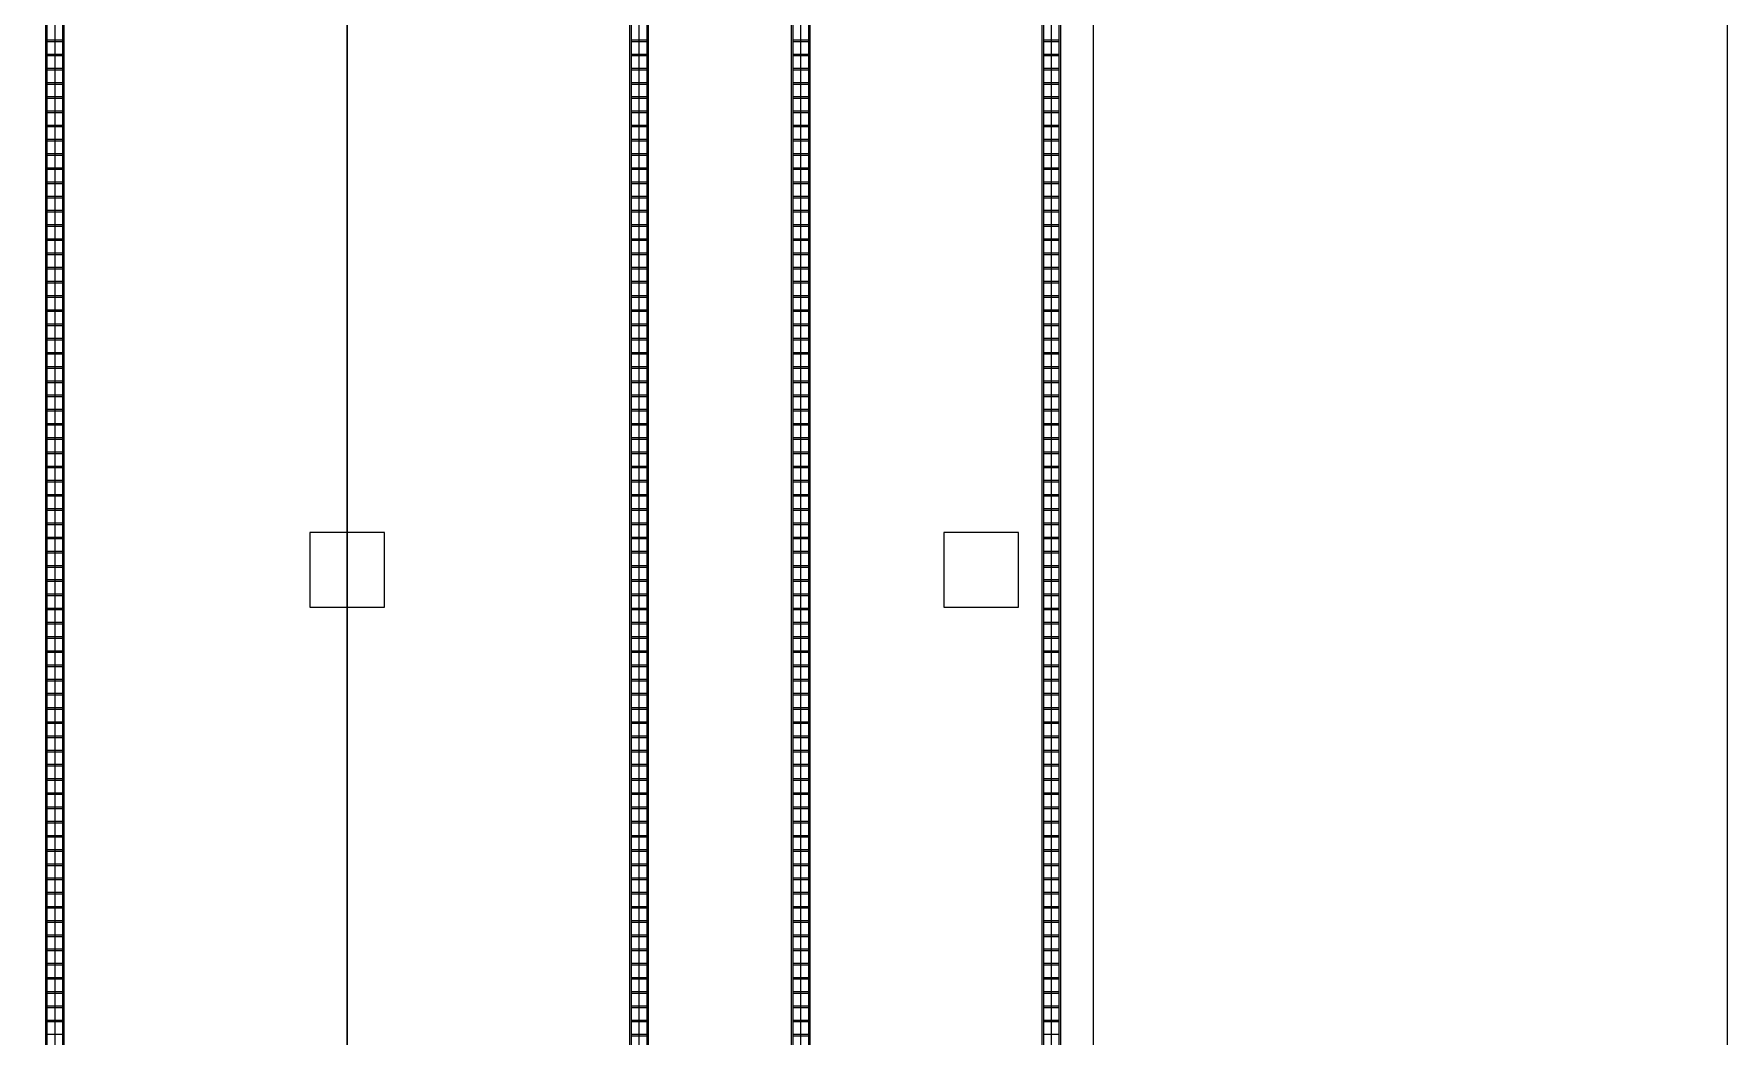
# Model space of a CAD drawing. Header units: millimetres. Extents: x 0 to 154200, y 0 to 64595.
# Drawn here: x 126960 to 154200, y 32295 to 48424 of the extents above; entities that cross this region are included whole.
import ezdxf

# ---------------------------------------------------------------- set-up
doc = ezdxf.new("R2010")
doc.units = ezdxf.units.MM
doc.layers.add('Column', color=1, linetype='Continuous')
doc.layers.add('E-CABL-TRAY', color=4, linetype='Continuous', lineweight=9)
doc.layers.add('Floor', color=7, linetype='Continuous', lineweight=9)

msp = doc.modelspace()

# ---------------------------------------------------------------- linework, layer by layer
at = {"layer": 'Column'}
for points in [[(131400, 39800), (131400, 39200), (132600, 39200), (132600, 40400), (131400, 40400), (131400, 39800)], [(141600, 39800), (141600, 39200), (142800, 39200), (142800, 40400), (141600, 40400), (141600, 39800)]]:
    msp.add_lwpolyline(points, dxfattribs=at)
at = {"layer": 'E-CABL-TRAY'}
for p, q in [((127150, 9218.7018), (127150, 55818.7018)), ((127175.4, 9218.7018), (127175.4, 55818.7018)), ((127300, 9218.7018), (127300, 55818.7018)), ((127424.6, 9218.7018), (127424.6, 55818.7018)), ((127450, 9218.7018), (127450, 55818.7018)), ((136550, 9218.7018), (136550, 55818.7018)), ((136575.4, 9218.7018), (136575.4, 55818.7018)), ((136700, 9218.7018), (136700, 55818.7018)), ((136824.6, 9218.7018), (136824.6, 55818.7018)), ((136850, 9218.7018), (136850, 55818.7018)), ((139150, 9218.7018), (139150, 55818.7018)), ((139175.4, 9218.7018), (139175.4, 55818.7018)), ((139300, 9218.7018), (139300, 55818.7018)), ((139424.6, 9218.7018), (139424.6, 55818.7018)), ((139450, 9218.7018), (139450, 55818.7018)), ((143180, 9218.7018), (143180, 55818.7018)), ((143205.4, 9218.7018), (143205.4, 55818.7018)), ((143330, 9218.7018), (143330, 55818.7018)), ((143454.6, 9218.7018), (143454.6, 55818.7018)), ((143480, 9218.7018), (143480, 55818.7018)), ((127424.6, 48322.0018), (127175.4, 48322.0018)), ((127424.6, 48296.6018), (127175.4, 48296.6018)), ((136824.6, 48322.0018), (136575.4, 48322.0018)), ((136824.6, 48296.6018), (136575.4, 48296.6018)), ((139424.6, 48322.0018), (139175.4, 48322.0018)), ((139424.6, 48296.6018), (139175.4, 48296.6018)), ((143454.6, 48322.0018), (143205.4, 48322.0018)), ((143454.6, 48296.6018), (143205.4, 48296.6018)), ((127424.6, 48093.4018), (127175.4, 48093.4018)), ((127424.6, 48068.0018), (127175.4, 48068.0018)), ((136824.6, 48093.4018), (136575.4, 48093.4018)), ((136824.6, 48068.0018), (136575.4, 48068.0018)), ((139424.6, 48093.4018), (139175.4, 48093.4018)), ((139424.6, 48068.0018), (139175.4, 48068.0018)), ((143454.6, 48093.4018), (143205.4, 48093.4018)), ((143454.6, 48068.0018), (143205.4, 48068.0018)), ((127424.6, 47864.8018), (127175.4, 47864.8018)), ((127424.6, 47839.4018), (127175.4, 47839.4018)), ((136824.6, 47864.8018), (136575.4, 47864.8018)), ((136824.6, 47839.4018), (136575.4, 47839.4018)), ((139424.6, 47864.8018), (139175.4, 47864.8018)), ((139424.6, 47839.4018), (139175.4, 47839.4018)), ((143454.6, 47864.8018), (143205.4, 47864.8018)), ((143454.6, 47839.4018), (143205.4, 47839.4018)), ((127424.6, 47636.2018), (127175.4, 47636.2018)), ((127424.6, 47610.8018), (127175.4, 47610.8018)), ((127424.6, 47407.6018), (127175.4, 47407.6018)), ((136824.6, 47636.2018), (136575.4, 47636.2018)), ((136824.6, 47610.8018), (136575.4, 47610.8018)), ((136824.6, 47407.6018), (136575.4, 47407.6018)), ((139424.6, 47636.2018), (139175.4, 47636.2018)), ((139424.6, 47610.8018), (139175.4, 47610.8018)), ((139424.6, 47407.6018), (139175.4, 47407.6018)), ((143454.6, 47636.2018), (143205.4, 47636.2018)), ((143454.6, 47610.8018), (143205.4, 47610.8018)), ((143454.6, 47407.6018), (143205.4, 47407.6018)), ((127424.6, 47382.2018), (127175.4, 47382.2018)), ((127424.6, 47179.0018), (127175.4, 47179.0018)), ((127424.6, 47153.6018), (127175.4, 47153.6018)), ((136824.6, 47382.2018), (136575.4, 47382.2018)), ((136824.6, 47179.0018), (136575.4, 47179.0018)), ((136824.6, 47153.6018), (136575.4, 47153.6018)), ((139424.6, 47382.2018), (139175.4, 47382.2018)), ((139424.6, 47179.0018), (139175.4, 47179.0018)), ((139424.6, 47153.6018), (139175.4, 47153.6018)), ((143454.6, 47382.2018), (143205.4, 47382.2018)), ((143454.6, 47179.0018), (143205.4, 47179.0018)), ((143454.6, 47153.6018), (143205.4, 47153.6018)), ((127424.6, 46950.4018), (127175.4, 46950.4018)), ((127424.6, 46925.0018), (127175.4, 46925.0018)), ((136824.6, 46950.4018), (136575.4, 46950.4018)), ((136824.6, 46925.0018), (136575.4, 46925.0018)), ((139424.6, 46950.4018), (139175.4, 46950.4018)), ((139424.6, 46925.0018), (139175.4, 46925.0018)), ((143454.6, 46950.4018), (143205.4, 46950.4018)), ((143454.6, 46925.0018), (143205.4, 46925.0018)), ((127424.6, 46721.8018), (127175.4, 46721.8018)), ((127424.6, 46696.4018), (127175.4, 46696.4018)), ((136824.6, 46721.8018), (136575.4, 46721.8018)), ((136824.6, 46696.4018), (136575.4, 46696.4018)), ((139424.6, 46721.8018), (139175.4, 46721.8018)), ((139424.6, 46696.4018), (139175.4, 46696.4018)), ((143454.6, 46721.8018), (143205.4, 46721.8018)), ((143454.6, 46696.4018), (143205.4, 46696.4018)), ((127424.6, 46493.2018), (127175.4, 46493.2018)), ((127424.6, 46467.8018), (127175.4, 46467.8018)), ((136824.6, 46493.2018), (136575.4, 46493.2018)), ((136824.6, 46467.8018), (136575.4, 46467.8018)), ((139424.6, 46493.2018), (139175.4, 46493.2018)), ((139424.6, 46467.8018), (139175.4, 46467.8018)), ((143454.6, 46493.2018), (143205.4, 46493.2018)), ((143454.6, 46467.8018), (143205.4, 46467.8018)), ((127424.6, 46264.6018), (127175.4, 46264.6018)), ((127424.6, 46239.2018), (127175.4, 46239.2018)), ((127424.6, 46036.0018), (127175.4, 46036.0018)), ((136824.6, 46264.6018), (136575.4, 46264.6018)), ((136824.6, 46239.2018), (136575.4, 46239.2018)), ((136824.6, 46036.0018), (136575.4, 46036.0018)), ((139424.6, 46264.6018), (139175.4, 46264.6018)), ((139424.6, 46239.2018), (139175.4, 46239.2018)), ((139424.6, 46036.0018), (139175.4, 46036.0018)), ((143454.6, 46264.6018), (143205.4, 46264.6018)), ((143454.6, 46239.2018), (143205.4, 46239.2018)), ((143454.6, 46036.0018), (143205.4, 46036.0018)), ((127424.6, 46010.6018), (127175.4, 46010.6018)), ((127424.6, 45807.4018), (127175.4, 45807.4018)), ((127424.6, 45782.0018), (127175.4, 45782.0018)), ((136824.6, 46010.6018), (136575.4, 46010.6018)), ((136824.6, 45807.4018), (136575.4, 45807.4018)), ((136824.6, 45782.0018), (136575.4, 45782.0018)), ((139424.6, 46010.6018), (139175.4, 46010.6018)), ((139424.6, 45807.4018), (139175.4, 45807.4018)), ((139424.6, 45782.0018), (139175.4, 45782.0018)), ((143454.6, 46010.6018), (143205.4, 46010.6018)), ((143454.6, 45807.4018), (143205.4, 45807.4018)), ((143454.6, 45782.0018), (143205.4, 45782.0018)), ((127424.6, 45578.8018), (127175.4, 45578.8018)), ((127424.6, 45553.4018), (127175.4, 45553.4018)), ((136824.6, 45578.8018), (136575.4, 45578.8018)), ((136824.6, 45553.4018), (136575.4, 45553.4018)), ((139424.6, 45578.8018), (139175.4, 45578.8018)), ((139424.6, 45553.4018), (139175.4, 45553.4018)), ((143454.6, 45578.8018), (143205.4, 45578.8018)), ((143454.6, 45553.4018), (143205.4, 45553.4018)), ((127424.6, 45350.2018), (127175.4, 45350.2018)), ((127424.6, 45324.8018), (127175.4, 45324.8018)), ((136824.6, 45350.2018), (136575.4, 45350.2018)), ((136824.6, 45324.8018), (136575.4, 45324.8018)), ((139424.6, 45350.2018), (139175.4, 45350.2018)), ((139424.6, 45324.8018), (139175.4, 45324.8018)), ((143454.6, 45350.2018), (143205.4, 45350.2018)), ((143454.6, 45324.8018), (143205.4, 45324.8018)), ((127424.6, 45121.6018), (127175.4, 45121.6018)), ((127424.6, 45096.2018), (127175.4, 45096.2018)), ((136824.6, 45121.6018), (136575.4, 45121.6018)), ((136824.6, 45096.2018), (136575.4, 45096.2018)), ((139424.6, 45121.6018), (139175.4, 45121.6018)), ((139424.6, 45096.2018), (139175.4, 45096.2018)), ((143454.6, 45121.6018), (143205.4, 45121.6018)), ((143454.6, 45096.2018), (143205.4, 45096.2018)), ((127424.6, 44893.0018), (127175.4, 44893.0018)), ((127424.6, 44867.6018), (127175.4, 44867.6018)), ((136824.6, 44893.0018), (136575.4, 44893.0018)), ((136824.6, 44867.6018), (136575.4, 44867.6018)), ((139424.6, 44893.0018), (139175.4, 44893.0018)), ((139424.6, 44867.6018), (139175.4, 44867.6018)), ((143454.6, 44893.0018), (143205.4, 44893.0018)), ((143454.6, 44867.6018), (143205.4, 44867.6018)), ((127424.6, 44664.4018), (127175.4, 44664.4018)), ((127424.6, 44639.0018), (127175.4, 44639.0018)), ((127424.6, 44435.8018), (127175.4, 44435.8018)), ((127424.6, 44410.4018), (127175.4, 44410.4018)), ((136824.6, 44664.4018), (136575.4, 44664.4018)), ((136824.6, 44639.0018), (136575.4, 44639.0018)), ((136824.6, 44435.8018), (136575.4, 44435.8018)), ((136824.6, 44410.4018), (136575.4, 44410.4018)), ((139424.6, 44664.4018), (139175.4, 44664.4018)), ((139424.6, 44639.0018), (139175.4, 44639.0018)), ((139424.6, 44435.8018), (139175.4, 44435.8018)), ((139424.6, 44410.4018), (139175.4, 44410.4018)), ((143454.6, 44664.4018), (143205.4, 44664.4018)), ((143454.6, 44639.0018), (143205.4, 44639.0018)), ((143454.6, 44435.8018), (143205.4, 44435.8018)), ((143454.6, 44410.4018), (143205.4, 44410.4018)), ((127424.6, 44207.2018), (127175.4, 44207.2018)), ((127424.6, 44181.8018), (127175.4, 44181.8018)), ((136824.6, 44207.2018), (136575.4, 44207.2018)), ((136824.6, 44181.8018), (136575.4, 44181.8018)), ((139424.6, 44207.2018), (139175.4, 44207.2018)), ((139424.6, 44181.8018), (139175.4, 44181.8018)), ((143454.6, 44207.2018), (143205.4, 44207.2018)), ((143454.6, 44181.8018), (143205.4, 44181.8018)), ((127424.6, 43978.6018), (127175.4, 43978.6018)), ((127424.6, 43953.2018), (127175.4, 43953.2018)), ((136824.6, 43978.6018), (136575.4, 43978.6018)), ((136824.6, 43953.2018), (136575.4, 43953.2018)), ((139424.6, 43978.6018), (139175.4, 43978.6018)), ((139424.6, 43953.2018), (139175.4, 43953.2018)), ((143454.6, 43978.6018), (143205.4, 43978.6018)), ((143454.6, 43953.2018), (143205.4, 43953.2018)), ((127424.6, 43750.0018), (127175.4, 43750.0018)), ((127424.6, 43724.6018), (127175.4, 43724.6018)), ((136824.6, 43750.0018), (136575.4, 43750.0018)), ((136824.6, 43724.6018), (136575.4, 43724.6018)), ((139424.6, 43750.0018), (139175.4, 43750.0018)), ((139424.6, 43724.6018), (139175.4, 43724.6018)), ((143454.6, 43750.0018), (143205.4, 43750.0018)), ((143454.6, 43724.6018), (143205.4, 43724.6018)), ((127424.6, 43521.4018), (127175.4, 43521.4018)), ((127424.6, 43496.0018), (127175.4, 43496.0018)), ((136824.6, 43521.4018), (136575.4, 43521.4018)), ((136824.6, 43496.0018), (136575.4, 43496.0018)), ((139424.6, 43521.4018), (139175.4, 43521.4018)), ((139424.6, 43496.0018), (139175.4, 43496.0018)), ((143454.6, 43521.4018), (143205.4, 43521.4018)), ((143454.6, 43496.0018), (143205.4, 43496.0018)), ((127424.6, 43292.8018), (127175.4, 43292.8018)), ((127424.6, 43267.4018), (127175.4, 43267.4018)), ((127424.6, 43064.2018), (127175.4, 43064.2018)), ((136824.6, 43292.8018), (136575.4, 43292.8018)), ((136824.6, 43267.4018), (136575.4, 43267.4018)), ((136824.6, 43064.2018), (136575.4, 43064.2018)), ((139424.6, 43292.8018), (139175.4, 43292.8018)), ((139424.6, 43267.4018), (139175.4, 43267.4018)), ((139424.6, 43064.2018), (139175.4, 43064.2018)), ((143454.6, 43292.8018), (143205.4, 43292.8018)), ((143454.6, 43267.4018), (143205.4, 43267.4018)), ((143454.6, 43064.2018), (143205.4, 43064.2018)), ((127424.6, 43038.8018), (127175.4, 43038.8018)), ((127424.6, 42835.6018), (127175.4, 42835.6018)), ((127424.6, 42810.2018), (127175.4, 42810.2018)), ((136824.6, 43038.8018), (136575.4, 43038.8018)), ((136824.6, 42835.6018), (136575.4, 42835.6018)), ((136824.6, 42810.2018), (136575.4, 42810.2018)), ((139424.6, 43038.8018), (139175.4, 43038.8018)), ((139424.6, 42835.6018), (139175.4, 42835.6018)), ((139424.6, 42810.2018), (139175.4, 42810.2018)), ((143454.6, 43038.8018), (143205.4, 43038.8018)), ((143454.6, 42835.6018), (143205.4, 42835.6018)), ((143454.6, 42810.2018), (143205.4, 42810.2018)), ((127424.6, 42607.0018), (127175.4, 42607.0018)), ((127424.6, 42581.6018), (127175.4, 42581.6018)), ((136824.6, 42607.0018), (136575.4, 42607.0018)), ((136824.6, 42581.6018), (136575.4, 42581.6018)), ((139424.6, 42607.0018), (139175.4, 42607.0018)), ((139424.6, 42581.6018), (139175.4, 42581.6018)), ((143454.6, 42607.0018), (143205.4, 42607.0018)), ((143454.6, 42581.6018), (143205.4, 42581.6018)), ((127424.6, 42378.4018), (127175.4, 42378.4018)), ((127424.6, 42353.0018), (127175.4, 42353.0018)), ((136824.6, 42378.4018), (136575.4, 42378.4018)), ((136824.6, 42353.0018), (136575.4, 42353.0018)), ((139424.6, 42378.4018), (139175.4, 42378.4018)), ((139424.6, 42353.0018), (139175.4, 42353.0018)), ((143454.6, 42378.4018), (143205.4, 42378.4018)), ((143454.6, 42353.0018), (143205.4, 42353.0018)), ((127424.6, 42149.8018), (127175.4, 42149.8018)), ((127424.6, 42124.4018), (127175.4, 42124.4018)), ((136824.6, 42149.8018), (136575.4, 42149.8018)), ((136824.6, 42124.4018), (136575.4, 42124.4018)), ((139424.6, 42149.8018), (139175.4, 42149.8018)), ((139424.6, 42124.4018), (139175.4, 42124.4018)), ((143454.6, 42149.8018), (143205.4, 42149.8018)), ((143454.6, 42124.4018), (143205.4, 42124.4018)), ((127424.6, 41921.2018), (127175.4, 41921.2018)), ((127424.6, 41895.8018), (127175.4, 41895.8018)), ((127424.6, 41692.6018), (127175.4, 41692.6018)), ((136824.6, 41921.2018), (136575.4, 41921.2018)), ((136824.6, 41895.8018), (136575.4, 41895.8018)), ((136824.6, 41692.6018), (136575.4, 41692.6018)), ((139424.6, 41921.2018), (139175.4, 41921.2018)), ((139424.6, 41895.8018), (139175.4, 41895.8018)), ((139424.6, 41692.6018), (139175.4, 41692.6018)), ((143454.6, 41921.2018), (143205.4, 41921.2018)), ((143454.6, 41895.8018), (143205.4, 41895.8018)), ((143454.6, 41692.6018), (143205.4, 41692.6018)), ((127424.6, 41667.2018), (127175.4, 41667.2018)), ((127424.6, 41464.0018), (127175.4, 41464.0018)), ((127424.6, 41438.6018), (127175.4, 41438.6018)), ((136824.6, 41667.2018), (136575.4, 41667.2018)), ((136824.6, 41464.0018), (136575.4, 41464.0018)), ((136824.6, 41438.6018), (136575.4, 41438.6018)), ((139424.6, 41667.2018), (139175.4, 41667.2018)), ((139424.6, 41464.0018), (139175.4, 41464.0018)), ((139424.6, 41438.6018), (139175.4, 41438.6018)), ((143454.6, 41667.2018), (143205.4, 41667.2018)), ((143454.6, 41464.0018), (143205.4, 41464.0018)), ((143454.6, 41438.6018), (143205.4, 41438.6018)), ((127424.6, 41235.4018), (127175.4, 41235.4018)), ((127424.6, 41210.0018), (127175.4, 41210.0018)), ((136824.6, 41235.4018), (136575.4, 41235.4018)), ((136824.6, 41210.0018), (136575.4, 41210.0018)), ((139424.6, 41235.4018), (139175.4, 41235.4018)), ((139424.6, 41210.0018), (139175.4, 41210.0018)), ((143454.6, 41235.4018), (143205.4, 41235.4018)), ((143454.6, 41210.0018), (143205.4, 41210.0018)), ((127424.6, 41006.8018), (127175.4, 41006.8018)), ((127424.6, 40981.4018), (127175.4, 40981.4018)), ((136824.6, 41006.8018), (136575.4, 41006.8018)), ((136824.6, 40981.4018), (136575.4, 40981.4018)), ((139424.6, 41006.8018), (139175.4, 41006.8018)), ((139424.6, 40981.4018), (139175.4, 40981.4018)), ((143454.6, 41006.8018), (143205.4, 41006.8018)), ((143454.6, 40981.4018), (143205.4, 40981.4018)), ((127424.6, 40778.2018), (127175.4, 40778.2018)), ((127424.6, 40752.8018), (127175.4, 40752.8018)), ((136824.6, 40778.2018), (136575.4, 40778.2018)), ((136824.6, 40752.8018), (136575.4, 40752.8018)), ((139424.6, 40778.2018), (139175.4, 40778.2018)), ((139424.6, 40752.8018), (139175.4, 40752.8018)), ((143454.6, 40778.2018), (143205.4, 40778.2018)), ((143454.6, 40752.8018), (143205.4, 40752.8018)), ((127424.6, 40549.6018), (127175.4, 40549.6018)), ((127424.6, 40524.2018), (127175.4, 40524.2018)), ((127424.6, 40321.0018), (127175.4, 40321.0018)), ((136824.6, 40549.6018), (136575.4, 40549.6018)), ((136824.6, 40524.2018), (136575.4, 40524.2018)), ((136824.6, 40321.0018), (136575.4, 40321.0018)), ((139424.6, 40549.6018), (139175.4, 40549.6018)), ((139424.6, 40524.2018), (139175.4, 40524.2018)), ((139424.6, 40321.0018), (139175.4, 40321.0018)), ((143454.6, 40549.6018), (143205.4, 40549.6018)), ((143454.6, 40524.2018), (143205.4, 40524.2018)), ((143454.6, 40321.0018), (143205.4, 40321.0018)), ((127424.6, 40295.6018), (127175.4, 40295.6018)), ((127424.6, 40092.4018), (127175.4, 40092.4018)), ((127424.6, 40067.0018), (127175.4, 40067.0018)), ((136824.6, 40295.6018), (136575.4, 40295.6018)), ((136824.6, 40092.4018), (136575.4, 40092.4018)), ((136824.6, 40067.0018), (136575.4, 40067.0018)), ((139424.6, 40295.6018), (139175.4, 40295.6018)), ((139424.6, 40092.4018), (139175.4, 40092.4018)), ((139424.6, 40067.0018), (139175.4, 40067.0018)), ((143454.6, 40295.6018), (143205.4, 40295.6018)), ((143454.6, 40092.4018), (143205.4, 40092.4018)), ((143454.6, 40067.0018), (143205.4, 40067.0018)), ((127424.6, 39863.8018), (127175.4, 39863.8018)), ((127424.6, 39838.4018), (127175.4, 39838.4018)), ((136824.6, 39863.8018), (136575.4, 39863.8018)), ((136824.6, 39838.4018), (136575.4, 39838.4018)), ((139424.6, 39863.8018), (139175.4, 39863.8018)), ((139424.6, 39838.4018), (139175.4, 39838.4018)), ((143454.6, 39863.8018), (143205.4, 39863.8018)), ((143454.6, 39838.4018), (143205.4, 39838.4018)), ((127424.6, 39635.2018), (127175.4, 39635.2018)), ((127424.6, 39609.8018), (127175.4, 39609.8018)), ((136824.6, 39635.2018), (136575.4, 39635.2018)), ((136824.6, 39609.8018), (136575.4, 39609.8018)), ((139424.6, 39635.2018), (139175.4, 39635.2018)), ((139424.6, 39609.8018), (139175.4, 39609.8018)), ((143454.6, 39635.2018), (143205.4, 39635.2018)), ((143454.6, 39609.8018), (143205.4, 39609.8018)), ((127424.6, 39406.6018), (127175.4, 39406.6018)), ((127424.6, 39381.2018), (127175.4, 39381.2018)), ((136824.6, 39406.6018), (136575.4, 39406.6018)), ((136824.6, 39381.2018), (136575.4, 39381.2018)), ((139424.6, 39406.6018), (139175.4, 39406.6018)), ((139424.6, 39381.2018), (139175.4, 39381.2018)), ((143454.6, 39406.6018), (143205.4, 39406.6018)), ((143454.6, 39381.2018), (143205.4, 39381.2018)), ((127424.6, 39178.0018), (127175.4, 39178.0018)), ((127424.6, 39152.6018), (127175.4, 39152.6018)), ((136824.6, 39178.0018), (136575.4, 39178.0018)), ((136824.6, 39152.6018), (136575.4, 39152.6018)), ((139424.6, 39178.0018), (139175.4, 39178.0018)), ((139424.6, 39152.6018), (139175.4, 39152.6018)), ((143454.6, 39178.0018), (143205.4, 39178.0018)), ((143454.6, 39152.6018), (143205.4, 39152.6018)), ((127424.6, 38949.4018), (127175.4, 38949.4018)), ((127424.6, 38924.0018), (127175.4, 38924.0018)), ((127424.6, 38720.8018), (127175.4, 38720.8018)), ((127424.6, 38695.4018), (127175.4, 38695.4018)), ((136824.6, 38949.4018), (136575.4, 38949.4018)), ((136824.6, 38924.0018), (136575.4, 38924.0018)), ((136824.6, 38720.8018), (136575.4, 38720.8018)), ((136824.6, 38695.4018), (136575.4, 38695.4018)), ((139424.6, 38949.4018), (139175.4, 38949.4018)), ((139424.6, 38924.0018), (139175.4, 38924.0018)), ((139424.6, 38720.8018), (139175.4, 38720.8018)), ((139424.6, 38695.4018), (139175.4, 38695.4018)), ((143454.6, 38949.4018), (143205.4, 38949.4018)), ((143454.6, 38924.0018), (143205.4, 38924.0018)), ((143454.6, 38720.8018), (143205.4, 38720.8018)), ((143454.6, 38695.4018), (143205.4, 38695.4018)), ((127424.6, 38492.2018), (127175.4, 38492.2018)), ((127424.6, 38466.8018), (127175.4, 38466.8018)), ((136824.6, 38492.2018), (136575.4, 38492.2018)), ((136824.6, 38466.8018), (136575.4, 38466.8018)), ((139424.6, 38492.2018), (139175.4, 38492.2018)), ((139424.6, 38466.8018), (139175.4, 38466.8018)), ((143454.6, 38492.2018), (143205.4, 38492.2018)), ((143454.6, 38466.8018), (143205.4, 38466.8018)), ((127424.6, 38263.6018), (127175.4, 38263.6018)), ((127424.6, 38238.2018), (127175.4, 38238.2018)), ((136824.6, 38263.6018), (136575.4, 38263.6018)), ((136824.6, 38238.2018), (136575.4, 38238.2018)), ((139424.6, 38263.6018), (139175.4, 38263.6018)), ((139424.6, 38238.2018), (139175.4, 38238.2018)), ((143454.6, 38263.6018), (143205.4, 38263.6018)), ((143454.6, 38238.2018), (143205.4, 38238.2018)), ((127424.6, 38035.0018), (127175.4, 38035.0018)), ((127424.6, 38009.6018), (127175.4, 38009.6018)), ((136824.6, 38035.0018), (136575.4, 38035.0018)), ((136824.6, 38009.6018), (136575.4, 38009.6018)), ((139424.6, 38035.0018), (139175.4, 38035.0018)), ((139424.6, 38009.6018), (139175.4, 38009.6018)), ((143454.6, 38035.0018), (143205.4, 38035.0018)), ((143454.6, 38009.6018), (143205.4, 38009.6018)), ((127424.6, 37806.4018), (127175.4, 37806.4018)), ((127424.6, 37781.0018), (127175.4, 37781.0018)), ((136824.6, 37806.4018), (136575.4, 37806.4018)), ((136824.6, 37781.0018), (136575.4, 37781.0018)), ((139424.6, 37806.4018), (139175.4, 37806.4018)), ((139424.6, 37781.0018), (139175.4, 37781.0018)), ((143454.6, 37806.4018), (143205.4, 37806.4018)), ((143454.6, 37781.0018), (143205.4, 37781.0018)), ((127424.6, 37577.8018), (127175.4, 37577.8018)), ((127424.6, 37552.4018), (127175.4, 37552.4018)), ((127424.6, 37349.2018), (127175.4, 37349.2018)), ((127424.6, 37323.8018), (127175.4, 37323.8018)), ((136824.6, 37577.8018), (136575.4, 37577.8018)), ((136824.6, 37552.4018), (136575.4, 37552.4018)), ((136824.6, 37349.2018), (136575.4, 37349.2018)), ((136824.6, 37323.8018), (136575.4, 37323.8018)), ((139424.6, 37577.8018), (139175.4, 37577.8018)), ((139424.6, 37552.4018), (139175.4, 37552.4018)), ((139424.6, 37349.2018), (139175.4, 37349.2018)), ((139424.6, 37323.8018), (139175.4, 37323.8018)), ((143454.6, 37577.8018), (143205.4, 37577.8018)), ((143454.6, 37552.4018), (143205.4, 37552.4018)), ((143454.6, 37349.2018), (143205.4, 37349.2018)), ((143454.6, 37323.8018), (143205.4, 37323.8018)), ((127424.6, 37120.6018), (127175.4, 37120.6018)), ((127424.6, 37095.2018), (127175.4, 37095.2018)), ((136824.6, 37120.6018), (136575.4, 37120.6018)), ((136824.6, 37095.2018), (136575.4, 37095.2018)), ((139424.6, 37120.6018), (139175.4, 37120.6018)), ((139424.6, 37095.2018), (139175.4, 37095.2018)), ((143454.6, 37120.6018), (143205.4, 37120.6018)), ((143454.6, 37095.2018), (143205.4, 37095.2018)), ((127424.6, 36892.0018), (127175.4, 36892.0018)), ((127424.6, 36866.6018), (127175.4, 36866.6018)), ((136824.6, 36892.0018), (136575.4, 36892.0018)), ((136824.6, 36866.6018), (136575.4, 36866.6018)), ((139424.6, 36892.0018), (139175.4, 36892.0018)), ((139424.6, 36866.6018), (139175.4, 36866.6018)), ((143454.6, 36892.0018), (143205.4, 36892.0018)), ((143454.6, 36866.6018), (143205.4, 36866.6018)), ((127424.6, 36663.4018), (127175.4, 36663.4018)), ((127424.6, 36638.0018), (127175.4, 36638.0018)), ((136824.6, 36663.4018), (136575.4, 36663.4018)), ((136824.6, 36638.0018), (136575.4, 36638.0018)), ((139424.6, 36663.4018), (139175.4, 36663.4018)), ((139424.6, 36638.0018), (139175.4, 36638.0018)), ((143454.6, 36663.4018), (143205.4, 36663.4018)), ((143454.6, 36638.0018), (143205.4, 36638.0018)), ((127424.6, 36434.8018), (127175.4, 36434.8018)), ((127424.6, 36409.4018), (127175.4, 36409.4018)), ((136824.6, 36434.8018), (136575.4, 36434.8018)), ((136824.6, 36409.4018), (136575.4, 36409.4018)), ((139424.6, 36434.8018), (139175.4, 36434.8018)), ((139424.6, 36409.4018), (139175.4, 36409.4018)), ((143454.6, 36434.8018), (143205.4, 36434.8018)), ((143454.6, 36409.4018), (143205.4, 36409.4018)), ((127424.6, 36206.2018), (127175.4, 36206.2018)), ((127424.6, 36180.8018), (127175.4, 36180.8018)), ((127424.6, 35977.6018), (127175.4, 35977.6018)), ((136824.6, 36206.2018), (136575.4, 36206.2018)), ((136824.6, 36180.8018), (136575.4, 36180.8018)), ((136824.6, 35977.6018), (136575.4, 35977.6018)), ((139424.6, 36206.2018), (139175.4, 36206.2018)), ((139424.6, 36180.8018), (139175.4, 36180.8018)), ((139424.6, 35977.6018), (139175.4, 35977.6018)), ((143454.6, 36206.2018), (143205.4, 36206.2018)), ((143454.6, 36180.8018), (143205.4, 36180.8018)), ((143454.6, 35977.6018), (143205.4, 35977.6018)), ((127424.6, 35952.2018), (127175.4, 35952.2018)), ((127424.6, 35749.0018), (127175.4, 35749.0018)), ((127424.6, 35723.6018), (127175.4, 35723.6018)), ((136824.6, 35952.2018), (136575.4, 35952.2018)), ((136824.6, 35749.0018), (136575.4, 35749.0018)), ((136824.6, 35723.6018), (136575.4, 35723.6018)), ((139424.6, 35952.2018), (139175.4, 35952.2018)), ((139424.6, 35749.0018), (139175.4, 35749.0018)), ((139424.6, 35723.6018), (139175.4, 35723.6018)), ((143454.6, 35952.2018), (143205.4, 35952.2018)), ((143454.6, 35749.0018), (143205.4, 35749.0018)), ((143454.6, 35723.6018), (143205.4, 35723.6018)), ((127424.6, 35520.4018), (127175.4, 35520.4018)), ((127424.6, 35495.0018), (127175.4, 35495.0018)), ((136824.6, 35520.4018), (136575.4, 35520.4018)), ((136824.6, 35495.0018), (136575.4, 35495.0018)), ((139424.6, 35520.4018), (139175.4, 35520.4018)), ((139424.6, 35495.0018), (139175.4, 35495.0018)), ((143454.6, 35520.4018), (143205.4, 35520.4018)), ((143454.6, 35495.0018), (143205.4, 35495.0018)), ((127424.6, 35291.8018), (127175.4, 35291.8018)), ((127424.6, 35266.4018), (127175.4, 35266.4018)), ((136824.6, 35291.8018), (136575.4, 35291.8018)), ((136824.6, 35266.4018), (136575.4, 35266.4018)), ((139424.6, 35291.8018), (139175.4, 35291.8018)), ((139424.6, 35266.4018), (139175.4, 35266.4018)), ((143454.6, 35291.8018), (143205.4, 35291.8018)), ((143454.6, 35266.4018), (143205.4, 35266.4018)), ((127424.6, 35063.2018), (127175.4, 35063.2018)), ((127424.6, 35037.8018), (127175.4, 35037.8018)), ((136824.6, 35063.2018), (136575.4, 35063.2018)), ((136824.6, 35037.8018), (136575.4, 35037.8018)), ((139424.6, 35063.2018), (139175.4, 35063.2018)), ((139424.6, 35037.8018), (139175.4, 35037.8018)), ((143454.6, 35063.2018), (143205.4, 35063.2018)), ((143454.6, 35037.8018), (143205.4, 35037.8018)), ((127424.6, 34834.6018), (127175.4, 34834.6018)), ((127424.6, 34809.2018), (127175.4, 34809.2018)), ((127424.6, 34606.0018), (127175.4, 34606.0018)), ((136824.6, 34834.6018), (136575.4, 34834.6018)), ((136824.6, 34809.2018), (136575.4, 34809.2018)), ((136824.6, 34606.0018), (136575.4, 34606.0018)), ((139424.6, 34834.6018), (139175.4, 34834.6018)), ((139424.6, 34809.2018), (139175.4, 34809.2018)), ((139424.6, 34606.0018), (139175.4, 34606.0018)), ((143454.6, 34834.6018), (143205.4, 34834.6018)), ((143454.6, 34809.2018), (143205.4, 34809.2018)), ((143454.6, 34606.0018), (143205.4, 34606.0018)), ((127424.6, 34580.6018), (127175.4, 34580.6018)), ((127424.6, 34377.4018), (127175.4, 34377.4018)), ((127424.6, 34352.0018), (127175.4, 34352.0018)), ((136824.6, 34580.6018), (136575.4, 34580.6018)), ((136824.6, 34377.4018), (136575.4, 34377.4018)), ((136824.6, 34352.0018), (136575.4, 34352.0018)), ((139424.6, 34580.6018), (139175.4, 34580.6018)), ((139424.6, 34377.4018), (139175.4, 34377.4018)), ((139424.6, 34352.0018), (139175.4, 34352.0018)), ((143454.6, 34580.6018), (143205.4, 34580.6018)), ((143454.6, 34377.4018), (143205.4, 34377.4018)), ((143454.6, 34352.0018), (143205.4, 34352.0018)), ((127424.6, 34148.8018), (127175.4, 34148.8018)), ((127424.6, 34123.4018), (127175.4, 34123.4018)), ((136824.6, 34148.8018), (136575.4, 34148.8018)), ((136824.6, 34123.4018), (136575.4, 34123.4018)), ((139424.6, 34148.8018), (139175.4, 34148.8018)), ((139424.6, 34123.4018), (139175.4, 34123.4018)), ((143454.6, 34148.8018), (143205.4, 34148.8018)), ((143454.6, 34123.4018), (143205.4, 34123.4018)), ((127424.6, 33920.2018), (127175.4, 33920.2018)), ((127424.6, 33894.8018), (127175.4, 33894.8018)), ((136824.6, 33920.2018), (136575.4, 33920.2018)), ((136824.6, 33894.8018), (136575.4, 33894.8018)), ((139424.6, 33920.2018), (139175.4, 33920.2018)), ((139424.6, 33894.8018), (139175.4, 33894.8018)), ((143454.6, 33920.2018), (143205.4, 33920.2018)), ((143454.6, 33894.8018), (143205.4, 33894.8018)), ((127424.6, 33691.6018), (127175.4, 33691.6018)), ((127424.6, 33666.2018), (127175.4, 33666.2018)), ((136824.6, 33691.6018), (136575.4, 33691.6018)), ((136824.6, 33666.2018), (136575.4, 33666.2018)), ((139424.6, 33691.6018), (139175.4, 33691.6018)), ((139424.6, 33666.2018), (139175.4, 33666.2018)), ((143454.6, 33691.6018), (143205.4, 33691.6018)), ((143454.6, 33666.2018), (143205.4, 33666.2018)), ((127424.6, 33463.0018), (127175.4, 33463.0018)), ((127424.6, 33437.6018), (127175.4, 33437.6018)), ((127424.6, 33234.4018), (127175.4, 33234.4018)), ((136824.6, 33463.0018), (136575.4, 33463.0018)), ((136824.6, 33437.6018), (136575.4, 33437.6018)), ((136824.6, 33234.4018), (136575.4, 33234.4018)), ((139424.6, 33463.0018), (139175.4, 33463.0018)), ((139424.6, 33437.6018), (139175.4, 33437.6018)), ((139424.6, 33234.4018), (139175.4, 33234.4018)), ((143454.6, 33463.0018), (143205.4, 33463.0018)), ((143454.6, 33437.6018), (143205.4, 33437.6018)), ((143454.6, 33234.4018), (143205.4, 33234.4018)), ((127424.6, 33209.0018), (127175.4, 33209.0018)), ((127424.6, 33005.8018), (127175.4, 33005.8018)), ((127424.6, 32980.4018), (127175.4, 32980.4018)), ((136824.6, 33209.0018), (136575.4, 33209.0018)), ((136824.6, 33005.8018), (136575.4, 33005.8018)), ((136824.6, 32980.4018), (136575.4, 32980.4018)), ((139424.6, 33209.0018), (139175.4, 33209.0018)), ((139424.6, 33005.8018), (139175.4, 33005.8018)), ((139424.6, 32980.4018), (139175.4, 32980.4018)), ((143454.6, 33209.0018), (143205.4, 33209.0018)), ((143454.6, 33005.8018), (143205.4, 33005.8018)), ((143454.6, 32980.4018), (143205.4, 32980.4018)), ((127424.6, 32777.2018), (127175.4, 32777.2018)), ((127424.6, 32751.8018), (127175.4, 32751.8018)), ((136824.6, 32777.2018), (136575.4, 32777.2018)), ((136824.6, 32751.8018), (136575.4, 32751.8018)), ((139424.6, 32777.2018), (139175.4, 32777.2018)), ((139424.6, 32751.8018), (139175.4, 32751.8018)), ((143454.6, 32777.2018), (143205.4, 32777.2018)), ((143454.6, 32751.8018), (143205.4, 32751.8018)), ((127424.6, 32548.6018), (127175.4, 32548.6018)), ((127424.6, 32523.2018), (127175.4, 32523.2018)), ((136824.6, 32548.6018), (136575.4, 32548.6018)), ((136824.6, 32523.2018), (136575.4, 32523.2018)), ((139424.6, 32548.6018), (139175.4, 32548.6018)), ((139424.6, 32523.2018), (139175.4, 32523.2018)), ((143454.6, 32548.6018), (143205.4, 32548.6018)), ((143454.6, 32523.2018), (143205.4, 32523.2018)), ((127424.6, 32320.0018), (127175.4, 32320.0018)), ((136824.6, 32320.0018), (136575.4, 32320.0018)), ((136824.6, 32294.6018), (136575.4, 32294.6018)), ((139424.6, 32320.0018), (139175.4, 32320.0018)), ((139424.6, 32294.6018), (139175.4, 32294.6018)), ((143454.6, 32320.0018), (143205.4, 32320.0018))]:
    msp.add_line(p, q, dxfattribs=at)
at = {"layer": 'Floor'}
msp.add_lwpolyline([(154200, 0), (0, 0), (0, 64595), (154200, 64595)], close=True, dxfattribs=at)
for points in [[(120000, 9800), (120000, 54800), (132000, 54800), (132000, 9800), (120000, 9800)], [(132000, 9800), (132000, 54800), (144000, 54800), (144000, 9800), (132000, 9800)]]:
    msp.add_lwpolyline(points, dxfattribs=at)

doc.saveas('drawing.dxf')
